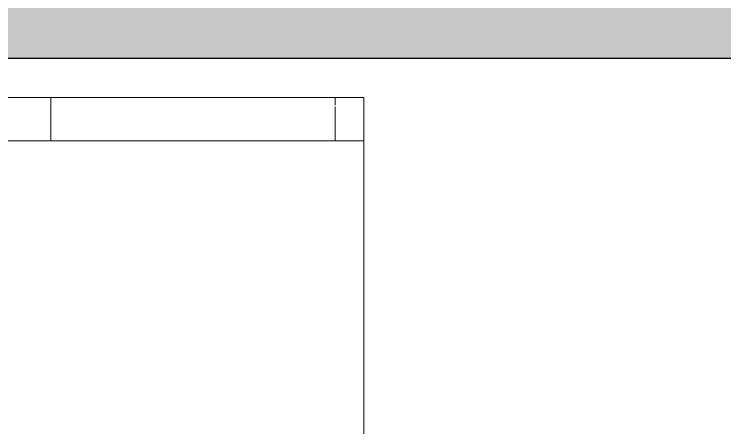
# Model space of a CAD drawing. Header units: millimetres. Extents: x 155927 to 317870, y -36033 to 97293.
# Drawn here: x 214726 to 215713, y 19564 to 20139 of the extents above; entities that cross this region are included whole.
import ezdxf

# ---------------------------------------------------------------- set-up
doc = ezdxf.new("R2010")
doc.units = ezdxf.units.MM
doc.header["$MEASUREMENT"] = 0
for name, color, linetype, lineweight in [('A-WALL', 7, 'CONTINUOUS', 9), ('A-WALL-PATT', 7, 'CONTINUOUS', 9), ('I-FURN', 8, 'CONTINUOUS', 9)]:
    doc.layers.add(name, color=color, linetype=linetype, lineweight=lineweight)

msp = doc.modelspace()

# ---------------------------------------------------------------- hatches: boundary and pattern name
at = {"layer": 'A-WALL-PATT'}
msp.add_hatch(color=256, dxfattribs=at).paths.add_polyline_path([(224437.78, 20077.61), (224748.83, 20077.61), (224748.83, 20199.61), (210740.83, 20199.61), (210740.83, 20077.61), (223836.33, 20077.61)], flags=0)

# ---------------------------------------------------------------- linework, layer by layer
at = {"layer": 'A-WALL', "lineweight": 30}
msp.add_line((210740.83, 20077.61), (216523.83, 20077.61), dxfattribs=at)
at = {"layer": 'I-FURN'}
for p, q in [((215171.88, 20022.86), (213651.88, 20022.86)), ((215211.88, 20022.86), (214411.88, 20022.86)), ((214411.88, 20022.86), (215211.88, 20022.86)), ((214646.88, 20022.86), (214777.25, 20022.86)), ((214777.25, 20022.86), (215211.88, 20022.86)), ((214777.25, 19962.86), (214777.25, 20022.86)), ((214777.25, 19962.86), (214777.25, 20022.86)), ((215211.88, 20022.86), (215171.88, 20022.86)), ((215171.88, 20012.28), (215171.88, 20022.86)), ((215171.88, 20012.28), (215171.88, 20022.86)), ((215211.88, 19962.86), (215211.88, 20022.86)), ((215211.88, 19962.86), (215211.88, 20022.86)), ((215211.88, 18422.86), (215211.88, 20022.86)), ((215211.88, 20022.86), (215211.88, 18422.86)), ((215171.88, 19962.86), (215171.88, 20009.96)), ((215171.88, 19962.86), (215171.88, 20009.96)), ((213651.88, 19962.86), (215171.88, 19962.86)), ((214777.25, 19962.86), (214646.88, 19962.86)), ((215211.88, 19962.86), (214777.25, 19962.86)), ((215171.88, 19962.86), (215211.88, 19962.86))]:
    msp.add_line(p, q, dxfattribs=at)

doc.saveas('drawing.dxf')
